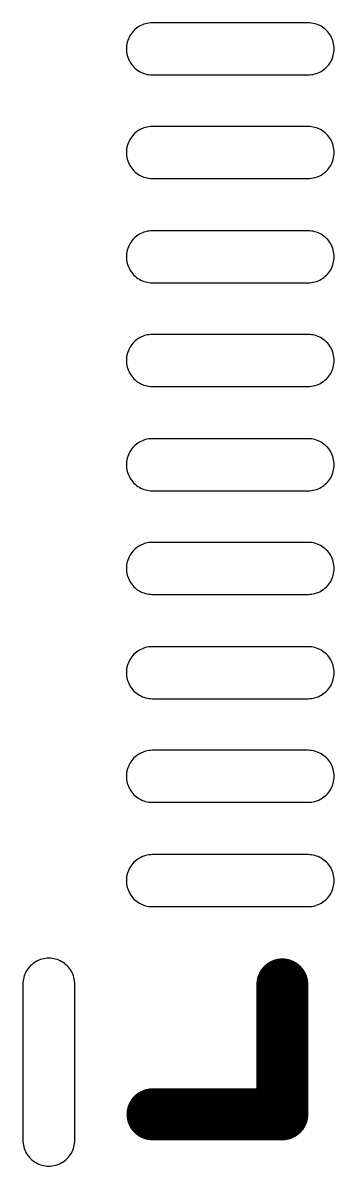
# Model space of a CAD drawing. Header units: inches. Extents: x -3.1 to 90.9, y -0.8 to 60.1.
# Drawn here: x 26.302 to 27.5, y 14 to 18.399 of the extents above; entities that cross this region are included whole.
import ezdxf

# ---------------------------------------------------------------- set-up
doc = ezdxf.new("R2010")
doc.units = ezdxf.units.IN
doc.layers.add('Top Overlay', color=2, linetype='Continuous')
doc.layers.add('Top Paste', color=8, linetype='Continuous')

# ---------------------------------------------------------------- blocks, each defined once
blk = doc.blocks.new('WQFN_40_L5_0_W5_0_P0_4_BL_EP_374')
at = {"layer": 'Top Overlay', "const_width": 0.2}
for points in [[(2.7001, 2.6999), (2.2, 2.6999)], [(2.7001, 2.1998), (2.7001, 2.6999)]]:
    blk.add_lwpolyline(points, dxfattribs=at)
at = {"layer": 'Top Overlay', "const_width": 0.1}
for points in [[(2.15, 2.6999, 1), (2.25, 2.6999, 1)], [(2.6501, 2.6999, 1), (2.7501, 2.6999, 1)], [(2.6501, 2.6999, 1), (2.7501, 2.6999, 1)], [(2.6501, 2.1998, 1), (2.7501, 2.1998, 1)]]:
    blk.add_lwpolyline(points, format="xyb", close=True, dxfattribs=at)
at = {"layer": 'Top Paste'}
for p, q in [((-1.4789, 2.8602), (-1.4827, 2.8549)), ((-1.4747, 2.8653), (-1.4789, 2.8602)), ((-1.4703, 2.8701), (-1.4747, 2.8653)), ((-1.4655, 2.8745), (-1.4703, 2.8701)), ((-1.4604, 2.8787), (-1.4655, 2.8745)), ((-1.4551, 2.8825), (-1.4604, 2.8787)), ((-1.4496, 2.886), (-1.4551, 2.8825)), ((-1.4438, 2.889), (-1.4496, 2.886)), ((-1.4378, 2.8917), (-1.4438, 2.889)), ((-1.4317, 2.8941), (-1.4378, 2.8917)), ((-1.4254, 2.896), (-1.4317, 2.8941)), ((-1.419, 2.8974), (-1.4254, 2.896)), ((-1.4126, 2.8985), (-1.419, 2.8974)), ((-1.4061, 2.8992), (-1.4126, 2.8985)), ((-1.3995, 2.8994), (-1.4061, 2.8992)), ((-1.393, 2.8992), (-1.3995, 2.8994)), ((-1.3865, 2.8985), (-1.393, 2.8992)), ((-1.3865, 2.8985), (-1.3865, 2.8985)), ((-1.38, 2.8974), (-1.3865, 2.8985)), ((-1.3737, 2.896), (-1.38, 2.8974)), ((-1.3674, 2.8941), (-1.3737, 2.896)), ((-1.3613, 2.8917), (-1.3674, 2.8941)), ((-1.3553, 2.889), (-1.3613, 2.8917)), ((-1.3496, 2.886), (-1.3553, 2.889)), ((-1.344, 2.8825), (-1.3496, 2.886)), ((-1.3387, 2.8787), (-1.344, 2.8825)), ((-1.3336, 2.8745), (-1.3387, 2.8787)), ((-1.3288, 2.8701), (-1.3336, 2.8745)), ((-1.3244, 2.8653), (-1.3288, 2.8701)), ((-1.3202, 2.8602), (-1.3244, 2.8653)), ((-1.3164, 2.8549), (-1.3202, 2.8602)), ((-1.0801, 2.8602), (-1.0839, 2.8549)), ((-1.0759, 2.8653), (-1.0801, 2.8602)), ((-1.0715, 2.8701), (-1.0759, 2.8653)), ((-1.0667, 2.8745), (-1.0715, 2.8701)), ((-1.0616, 2.8787), (-1.0667, 2.8745)), ((-1.0563, 2.8825), (-1.0616, 2.8787)), ((-1.0508, 2.886), (-1.0563, 2.8825)), ((-1.045, 2.889), (-1.0508, 2.886)), ((-1.039, 2.8917), (-1.045, 2.889)), ((-1.0329, 2.8941), (-1.039, 2.8917)), ((-1.0266, 2.896), (-1.0329, 2.8941)), ((-1.0203, 2.8974), (-1.0266, 2.896)), ((-1.0138, 2.8985), (-1.0203, 2.8974)), ((-1.0073, 2.8992), (-1.0138, 2.8985)), ((-1.0008, 2.8994), (-1.0073, 2.8992)), ((-0.9942, 2.8992), (-1.0008, 2.8994)), ((-0.9877, 2.8985), (-0.9942, 2.8992)), ((-0.9877, 2.8985), (-0.9877, 2.8985)), ((-0.9813, 2.8974), (-0.9877, 2.8985)), ((-0.9749, 2.896), (-0.9813, 2.8974)), ((-0.9686, 2.8941), (-0.9749, 2.896)), ((-0.9625, 2.8917), (-0.9686, 2.8941)), ((-0.9565, 2.889), (-0.9625, 2.8917)), ((-0.9508, 2.886), (-0.9565, 2.889)), ((-0.9452, 2.8825), (-0.9508, 2.886)), ((-0.9399, 2.8787), (-0.9452, 2.8825)), ((-0.9348, 2.8745), (-0.9399, 2.8787)), ((-0.93, 2.8701), (-0.9348, 2.8745)), ((-0.9256, 2.8653), (-0.93, 2.8701)), ((-0.9214, 2.8602), (-0.9256, 2.8653)), ((-0.9176, 2.8549), (-0.9214, 2.8602)), ((-0.6788, 2.8602), (-0.6826, 2.8549)), ((-0.6746, 2.8653), (-0.6788, 2.8602)), ((-0.6702, 2.8701), (-0.6746, 2.8653)), ((-0.6654, 2.8745), (-0.6702, 2.8701)), ((-0.6603, 2.8787), (-0.6654, 2.8745)), ((-0.655, 2.8825), (-0.6603, 2.8787)), ((-0.6495, 2.886), (-0.655, 2.8825)), ((-0.6437, 2.889), (-0.6495, 2.886)), ((-0.6377, 2.8917), (-0.6437, 2.889)), ((-0.6316, 2.8941), (-0.6377, 2.8917)), ((-0.6253, 2.896), (-0.6316, 2.8941)), ((-0.6189, 2.8974), (-0.6253, 2.896)), ((-0.6125, 2.8985), (-0.6189, 2.8974)), ((-0.606, 2.8992), (-0.6125, 2.8985)), ((-0.5994, 2.8994), (-0.606, 2.8992)), ((-0.5929, 2.8992), (-0.5994, 2.8994)), ((-0.5864, 2.8985), (-0.5929, 2.8992)), ((-0.5864, 2.8985), (-0.5864, 2.8985)), ((-0.5799, 2.8974), (-0.5864, 2.8985)), ((-0.5736, 2.896), (-0.5799, 2.8974)), ((-0.5673, 2.8941), (-0.5736, 2.896)), ((-0.5612, 2.8917), (-0.5673, 2.8941)), ((-0.5552, 2.889), (-0.5612, 2.8917)), ((-0.5495, 2.886), (-0.5552, 2.889)), ((-0.5439, 2.8825), (-0.5495, 2.886)), ((-0.5386, 2.8787), (-0.5439, 2.8825)), ((-0.5335, 2.8745), (-0.5386, 2.8787)), ((-0.5287, 2.8701), (-0.5335, 2.8745)), ((-0.5243, 2.8653), (-0.5287, 2.8701)), ((-0.5201, 2.8602), (-0.5243, 2.8653)), ((-0.5163, 2.8549), (-0.5201, 2.8602)), ((-0.28, 2.8602), (-0.2838, 2.8549)), ((-0.2758, 2.8653), (-0.28, 2.8602)), ((-0.2714, 2.8701), (-0.2758, 2.8653)), ((-0.2666, 2.8745), (-0.2714, 2.8701)), ((-0.2615, 2.8787), (-0.2666, 2.8745)), ((-0.2562, 2.8825), (-0.2615, 2.8787)), ((-0.2507, 2.886), (-0.2562, 2.8825)), ((-0.2449, 2.889), (-0.2507, 2.886)), ((-0.2389, 2.8917), (-0.2449, 2.889)), ((-0.2328, 2.8941), (-0.2389, 2.8917)), ((-0.2265, 2.896), (-0.2328, 2.8941)), ((-0.2202, 2.8974), (-0.2265, 2.896)), ((-0.2137, 2.8985), (-0.2202, 2.8974)), ((-0.2072, 2.8992), (-0.2137, 2.8985)), ((-0.2007, 2.8994), (-0.2072, 2.8992)), ((-0.1941, 2.8992), (-0.2007, 2.8994)), ((-0.1876, 2.8985), (-0.1941, 2.8992)), ((-0.1876, 2.8985), (-0.1876, 2.8985)), ((-0.1812, 2.8974), (-0.1876, 2.8985)), ((-0.1748, 2.896), (-0.1812, 2.8974)), ((-0.1685, 2.8941), (-0.1748, 2.896)), ((-0.1624, 2.8917), (-0.1685, 2.8941)), ((-0.1564, 2.889), (-0.1624, 2.8917)), ((-0.1507, 2.886), (-0.1564, 2.889)), ((-0.1451, 2.8825), (-0.1507, 2.886)), ((-0.1398, 2.8787), (-0.1451, 2.8825)), ((-0.1347, 2.8745), (-0.1398, 2.8787)), ((-0.1299, 2.8701), (-0.1347, 2.8745)), ((-0.1255, 2.8653), (-0.1299, 2.8701)), ((-0.1213, 2.8602), (-0.1255, 2.8653)), ((-0.1175, 2.8549), (-0.1213, 2.8602)), ((0.1213, 2.8602), (0.1175, 2.8549)), ((0.1255, 2.8653), (0.1213, 2.8602)), ((0.1299, 2.8701), (0.1255, 2.8653)), ((0.1347, 2.8745), (0.1299, 2.8701)), ((0.1398, 2.8787), (0.1347, 2.8745)), ((0.1451, 2.8825), (0.1398, 2.8787)), ((0.1506, 2.886), (0.1451, 2.8825)), ((0.1564, 2.889), (0.1506, 2.886)), ((0.1624, 2.8917), (0.1564, 2.889)), ((0.1685, 2.8941), (0.1624, 2.8917)), ((0.1748, 2.896), (0.1685, 2.8941)), ((0.1812, 2.8974), (0.1748, 2.896)), ((0.1876, 2.8985), (0.1812, 2.8974)), ((0.1941, 2.8992), (0.1876, 2.8985)), ((0.2007, 2.8994), (0.1941, 2.8992)), ((0.2072, 2.8992), (0.2007, 2.8994)), ((0.2137, 2.8985), (0.2072, 2.8992)), ((0.2137, 2.8985), (0.2137, 2.8985)), ((0.2202, 2.8974), (0.2137, 2.8985)), ((0.2265, 2.896), (0.2202, 2.8974)), ((0.2328, 2.8941), (0.2265, 2.896)), ((0.2389, 2.8917), (0.2328, 2.8941)), ((0.2449, 2.889), (0.2389, 2.8917)), ((0.2506, 2.886), (0.2449, 2.889)), ((0.2562, 2.8825), (0.2506, 2.886)), ((0.2615, 2.8787), (0.2562, 2.8825)), ((0.2666, 2.8745), (0.2615, 2.8787)), ((0.2714, 2.8701), (0.2666, 2.8745)), ((0.2758, 2.8653), (0.2714, 2.8701)), ((0.28, 2.8602), (0.2758, 2.8653)), ((0.2838, 2.8549), (0.28, 2.8602)), ((0.5201, 2.8602), (0.5163, 2.8549)), ((0.5243, 2.8653), (0.5201, 2.8602)), ((0.5287, 2.8701), (0.5243, 2.8653)), ((0.5335, 2.8745), (0.5287, 2.8701)), ((0.5386, 2.8787), (0.5335, 2.8745)), ((0.5439, 2.8825), (0.5386, 2.8787)), ((0.5494, 2.886), (0.5439, 2.8825)), ((0.5552, 2.889), (0.5494, 2.886)), ((0.5612, 2.8917), (0.5552, 2.889)), ((0.5673, 2.8941), (0.5612, 2.8917)), ((0.5736, 2.896), (0.5673, 2.8941)), ((0.5799, 2.8974), (0.5736, 2.896)), ((0.5864, 2.8985), (0.5799, 2.8974)), ((0.5929, 2.8992), (0.5864, 2.8985)), ((0.5994, 2.8994), (0.5929, 2.8992)), ((0.606, 2.8992), (0.5994, 2.8994)), ((0.6125, 2.8985), (0.606, 2.8992)), ((0.6125, 2.8985), (0.6125, 2.8985)), ((0.6189, 2.8974), (0.6125, 2.8985)), ((0.6253, 2.896), (0.6189, 2.8974)), ((0.6316, 2.8941), (0.6253, 2.896)), ((0.6377, 2.8917), (0.6316, 2.8941)), ((0.6437, 2.889), (0.6377, 2.8917)), ((0.6494, 2.886), (0.6437, 2.889)), ((0.655, 2.8825), (0.6494, 2.886)), ((0.6603, 2.8787), (0.655, 2.8825)), ((0.6654, 2.8745), (0.6603, 2.8787)), ((0.6702, 2.8701), (0.6654, 2.8745)), ((0.6746, 2.8653), (0.6702, 2.8701)), ((0.6788, 2.8602), (0.6746, 2.8653)), ((0.6826, 2.8549), (0.6788, 2.8602)), ((0.9214, 2.8602), (0.9176, 2.8549)), ((0.9256, 2.8653), (0.9214, 2.8602)), ((0.93, 2.8701), (0.9256, 2.8653)), ((0.9348, 2.8745), (0.93, 2.8701)), ((0.9399, 2.8787), (0.9348, 2.8745)), ((0.9452, 2.8825), (0.9399, 2.8787)), ((0.9507, 2.886), (0.9452, 2.8825)), ((0.9565, 2.889), (0.9507, 2.886)), ((0.9625, 2.8917), (0.9565, 2.889)), ((0.9686, 2.8941), (0.9625, 2.8917)), ((0.9749, 2.896), (0.9686, 2.8941)), ((0.9813, 2.8974), (0.9749, 2.896)), ((0.9877, 2.8985), (0.9813, 2.8974)), ((0.9942, 2.8992), (0.9877, 2.8985)), ((1.0008, 2.8994), (0.9942, 2.8992)), ((1.0073, 2.8992), (1.0008, 2.8994)), ((1.0138, 2.8985), (1.0073, 2.8992)), ((1.0138, 2.8985), (1.0138, 2.8985)), ((1.0203, 2.8974), (1.0138, 2.8985)), ((1.0266, 2.896), (1.0203, 2.8974)), ((1.0329, 2.8941), (1.0266, 2.896)), ((1.039, 2.8917), (1.0329, 2.8941)), ((1.045, 2.889), (1.039, 2.8917)), ((1.0507, 2.886), (1.045, 2.889)), ((1.0563, 2.8825), (1.0507, 2.886)), ((1.0616, 2.8787), (1.0563, 2.8825)), ((1.0667, 2.8745), (1.0616, 2.8787)), ((1.0715, 2.8701), (1.0667, 2.8745)), ((1.0759, 2.8653), (1.0715, 2.8701)), ((1.0801, 2.8602), (1.0759, 2.8653)), ((1.0839, 2.8549), (1.0801, 2.8602)), ((1.3202, 2.8602), (1.3164, 2.8549)), ((1.3244, 2.8653), (1.3202, 2.8602)), ((1.3288, 2.8701), (1.3244, 2.8653)), ((1.3336, 2.8745), (1.3288, 2.8701)), ((1.3387, 2.8787), (1.3336, 2.8745)), ((1.344, 2.8825), (1.3387, 2.8787)), ((1.3495, 2.886), (1.344, 2.8825)), ((1.3553, 2.889), (1.3495, 2.886)), ((1.3613, 2.8917), (1.3553, 2.889)), ((1.3674, 2.8941), (1.3613, 2.8917)), ((1.3737, 2.896), (1.3674, 2.8941)), ((1.38, 2.8974), (1.3737, 2.896)), ((1.3865, 2.8985), (1.38, 2.8974)), ((1.393, 2.8992), (1.3865, 2.8985)), ((1.3995, 2.8994), (1.393, 2.8992)), ((1.4061, 2.8992), (1.3995, 2.8994)), ((1.4126, 2.8985), (1.4061, 2.8992)), ((1.4126, 2.8985), (1.4126, 2.8985)), ((1.419, 2.8974), (1.4126, 2.8985)), ((1.4254, 2.896), (1.419, 2.8974)), ((1.4317, 2.8941), (1.4254, 2.896)), ((1.4378, 2.8917), (1.4317, 2.8941)), ((1.4438, 2.889), (1.4378, 2.8917)), ((1.4495, 2.886), (1.4438, 2.889)), ((1.4551, 2.8825), (1.4495, 2.886)), ((1.4604, 2.8787), (1.4551, 2.8825)), ((1.4655, 2.8745), (1.4604, 2.8787)), ((1.4703, 2.8701), (1.4655, 2.8745)), ((1.4747, 2.8653), (1.4703, 2.8701)), ((1.4789, 2.8602), (1.4747, 2.8653)), ((1.4827, 2.8549), (1.4789, 2.8602)), ((1.7215, 2.8602), (1.7177, 2.8549)), ((1.7257, 2.8653), (1.7215, 2.8602)), ((1.7301, 2.8701), (1.7257, 2.8653)), ((1.7349, 2.8745), (1.7301, 2.8701)), ((1.74, 2.8787), (1.7349, 2.8745)), ((1.7453, 2.8825), (1.74, 2.8787)), ((1.7508, 2.886), (1.7453, 2.8825)), ((1.7566, 2.889), (1.7508, 2.886)), ((1.7626, 2.8917), (1.7566, 2.889)), ((1.7687, 2.8941), (1.7626, 2.8917)), ((1.775, 2.896), (1.7687, 2.8941)), ((1.7814, 2.8974), (1.775, 2.896)), ((1.7878, 2.8985), (1.7814, 2.8974)), ((1.7943, 2.8992), (1.7878, 2.8985)), ((1.8009, 2.8994), (1.7943, 2.8992)), ((1.8074, 2.8992), (1.8009, 2.8994)), ((1.8139, 2.8985), (1.8074, 2.8992)), ((1.8139, 2.8985), (1.8139, 2.8985)), ((1.8204, 2.8974), (1.8139, 2.8985)), ((1.8267, 2.896), (1.8204, 2.8974)), ((1.833, 2.8941), (1.8267, 2.896)), ((1.8391, 2.8917), (1.833, 2.8941)), ((1.8451, 2.889), (1.8391, 2.8917)), ((1.8508, 2.886), (1.8451, 2.889)), ((1.8564, 2.8825), (1.8508, 2.886)), ((1.8617, 2.8787), (1.8564, 2.8825)), ((1.8668, 2.8745), (1.8617, 2.8787)), ((1.8716, 2.8701), (1.8668, 2.8745)), ((1.876, 2.8653), (1.8716, 2.8701)), ((1.8802, 2.8602), (1.876, 2.8653)), ((1.884, 2.8549), (1.8802, 2.8602)), ((-1.4976, 2.8189), (-1.4987, 2.8124)), ((-1.4961, 2.8252), (-1.4976, 2.8189)), ((-1.4942, 2.8315), (-1.4961, 2.8252)), ((-1.4919, 2.8376), (-1.4942, 2.8315)), ((-1.4892, 2.8436), (-1.4919, 2.8376)), ((-1.4862, 2.8493), (-1.4892, 2.8436)), ((-1.4827, 2.8549), (-1.4862, 2.8493)), ((-1.3129, 2.8494), (-1.3164, 2.8549)), ((-1.3099, 2.8436), (-1.3129, 2.8494)), ((-1.3072, 2.8376), (-1.3099, 2.8436)), ((-1.3048, 2.8315), (-1.3072, 2.8376)), ((-1.3029, 2.8252), (-1.3048, 2.8315)), ((-1.3015, 2.8189), (-1.3029, 2.8252)), ((-1.3004, 2.8124), (-1.3015, 2.8189)), ((-1.0988, 2.8189), (-1.0999, 2.8124)), ((-1.0974, 2.8252), (-1.0988, 2.8189)), ((-1.0955, 2.8315), (-1.0974, 2.8252)), ((-1.0931, 2.8376), (-1.0955, 2.8315)), ((-1.0904, 2.8436), (-1.0931, 2.8376)), ((-1.0874, 2.8493), (-1.0904, 2.8436)), ((-1.0839, 2.8549), (-1.0874, 2.8493)), ((-0.9141, 2.8494), (-0.9176, 2.8549)), ((-0.9111, 2.8436), (-0.9141, 2.8494)), ((-0.9084, 2.8376), (-0.9111, 2.8436)), ((-0.9061, 2.8315), (-0.9084, 2.8376)), ((-0.9042, 2.8252), (-0.9061, 2.8315)), ((-0.9027, 2.8189), (-0.9042, 2.8252)), ((-0.9016, 2.8124), (-0.9027, 2.8189)), ((-0.6975, 2.8189), (-0.6986, 2.8124)), ((-0.696, 2.8252), (-0.6975, 2.8189)), ((-0.6941, 2.8315), (-0.696, 2.8252)), ((-0.6918, 2.8376), (-0.6941, 2.8315)), ((-0.6891, 2.8436), (-0.6918, 2.8376)), ((-0.6861, 2.8493), (-0.6891, 2.8436)), ((-0.6826, 2.8549), (-0.6861, 2.8493)), ((-0.5128, 2.8494), (-0.5163, 2.8549)), ((-0.5098, 2.8436), (-0.5128, 2.8494)), ((-0.5071, 2.8376), (-0.5098, 2.8436)), ((-0.5047, 2.8315), (-0.5071, 2.8376)), ((-0.5028, 2.8252), (-0.5047, 2.8315)), ((-0.5014, 2.8189), (-0.5028, 2.8252)), ((-0.5003, 2.8124), (-0.5014, 2.8189)), ((-0.2987, 2.8189), (-0.2998, 2.8124)), ((-0.2973, 2.8252), (-0.2987, 2.8189)), ((-0.2954, 2.8315), (-0.2973, 2.8252)), ((-0.293, 2.8376), (-0.2954, 2.8315)), ((-0.2903, 2.8436), (-0.293, 2.8376)), ((-0.2873, 2.8493), (-0.2903, 2.8436)), ((-0.2838, 2.8549), (-0.2873, 2.8493)), ((-0.114, 2.8494), (-0.1175, 2.8549)), ((-0.111, 2.8436), (-0.114, 2.8494)), ((-0.1083, 2.8376), (-0.111, 2.8436)), ((-0.106, 2.8315), (-0.1083, 2.8376)), ((-0.1041, 2.8252), (-0.106, 2.8315)), ((-0.1026, 2.8189), (-0.1041, 2.8252)), ((-0.1015, 2.8124), (-0.1026, 2.8189)), ((0.1026, 2.8189), (0.1015, 2.8124)), ((0.1041, 2.8252), (0.1026, 2.8189)), ((0.106, 2.8315), (0.1041, 2.8252)), ((0.1083, 2.8376), (0.106, 2.8315)), ((0.111, 2.8436), (0.1083, 2.8376)), ((0.114, 2.8493), (0.111, 2.8436)), ((0.1175, 2.8549), (0.114, 2.8493)), ((0.2873, 2.8494), (0.2838, 2.8549)), ((0.2903, 2.8436), (0.2873, 2.8494)), ((0.293, 2.8376), (0.2903, 2.8436)), ((0.2954, 2.8315), (0.293, 2.8376)), ((0.2973, 2.8252), (0.2954, 2.8315)), ((0.2987, 2.8189), (0.2973, 2.8252)), ((0.2998, 2.8124), (0.2987, 2.8189)), ((0.5014, 2.8189), (0.5003, 2.8124)), ((0.5028, 2.8252), (0.5014, 2.8189)), ((0.5047, 2.8315), (0.5028, 2.8252)), ((0.5071, 2.8376), (0.5047, 2.8315)), ((0.5098, 2.8436), (0.5071, 2.8376)), ((0.5128, 2.8493), (0.5098, 2.8436)), ((0.5163, 2.8549), (0.5128, 2.8493)), ((0.6861, 2.8494), (0.6826, 2.8549)), ((0.6891, 2.8436), (0.6861, 2.8494)), ((0.6918, 2.8376), (0.6891, 2.8436)), ((0.6941, 2.8315), (0.6918, 2.8376)), ((0.696, 2.8252), (0.6941, 2.8315)), ((0.6975, 2.8189), (0.696, 2.8252)), ((0.6986, 2.8124), (0.6975, 2.8189)), ((0.9027, 2.8189), (0.9016, 2.8124)), ((0.9042, 2.8252), (0.9027, 2.8189)), ((0.9061, 2.8315), (0.9042, 2.8252)), ((0.9084, 2.8376), (0.9061, 2.8315)), ((0.9111, 2.8436), (0.9084, 2.8376)), ((0.9141, 2.8493), (0.9111, 2.8436)), ((0.9176, 2.8549), (0.9141, 2.8493)), ((1.0874, 2.8494), (1.0839, 2.8549)), ((1.0904, 2.8436), (1.0874, 2.8494)), ((1.0931, 2.8376), (1.0904, 2.8436)), ((1.0955, 2.8315), (1.0931, 2.8376)), ((1.0974, 2.8252), (1.0955, 2.8315)), ((1.0988, 2.8189), (1.0974, 2.8252)), ((1.0999, 2.8124), (1.0988, 2.8189)), ((1.3015, 2.8189), (1.3004, 2.8124)), ((1.3029, 2.8252), (1.3015, 2.8189)), ((1.3048, 2.8315), (1.3029, 2.8252)), ((1.3072, 2.8376), (1.3048, 2.8315)), ((1.3099, 2.8436), (1.3072, 2.8376)), ((1.3129, 2.8493), (1.3099, 2.8436)), ((1.3164, 2.8549), (1.3129, 2.8493)), ((1.4862, 2.8494), (1.4827, 2.8549)), ((1.4892, 2.8436), (1.4862, 2.8494)), ((1.4919, 2.8376), (1.4892, 2.8436)), ((1.4942, 2.8315), (1.4919, 2.8376)), ((1.4961, 2.8252), (1.4942, 2.8315)), ((1.4976, 2.8189), (1.4961, 2.8252)), ((1.4987, 2.8124), (1.4976, 2.8189)), ((1.7028, 2.8189), (1.7017, 2.8124)), ((1.7043, 2.8252), (1.7028, 2.8189)), ((1.7062, 2.8315), (1.7043, 2.8252)), ((1.7085, 2.8376), (1.7062, 2.8315)), ((1.7112, 2.8436), (1.7085, 2.8376)), ((1.7142, 2.8493), (1.7112, 2.8436)), ((1.7177, 2.8549), (1.7142, 2.8493)), ((1.8875, 2.8494), (1.884, 2.8549)), ((1.8905, 2.8436), (1.8875, 2.8494)), ((1.8932, 2.8376), (1.8905, 2.8436)), ((1.8956, 2.8315), (1.8932, 2.8376)), ((1.8975, 2.8252), (1.8956, 2.8315)), ((1.8989, 2.8189), (1.8975, 2.8252)), ((1.9, 2.8124), (1.8989, 2.8189)), ((-1.4993, 2.8059), (-1.4995, 2.7994)), ((-1.4995, 2.7994), (-1.4995, 2.1994)), ((-1.4987, 2.8124), (-1.4993, 2.8059)), ((-1.2997, 2.8059), (-1.3004, 2.8124)), ((-1.2995, 2.7994), (-1.2997, 2.8059)), ((-1.2995, 2.1994), (-1.2995, 2.7994)), ((-1.1006, 2.8059), (-1.1008, 2.7994)), ((-1.1008, 2.7994), (-1.1008, 2.1994)), ((-1.0999, 2.8124), (-1.1006, 2.8059)), ((-0.901, 2.8059), (-0.9016, 2.8124)), ((-0.9008, 2.7994), (-0.901, 2.8059)), ((-0.9008, 2.1994), (-0.9008, 2.7994)), ((-0.6992, 2.8059), (-0.6994, 2.7994)), ((-0.6994, 2.7994), (-0.6994, 2.1994)), ((-0.6986, 2.8124), (-0.6992, 2.8059)), ((-0.4996, 2.8059), (-0.5003, 2.8124)), ((-0.4994, 2.7994), (-0.4996, 2.8059)), ((-0.4994, 2.1994), (-0.4994, 2.7994)), ((-0.3005, 2.8059), (-0.3007, 2.7994)), ((-0.3007, 2.7994), (-0.3007, 2.1994)), ((-0.2998, 2.8124), (-0.3005, 2.8059)), ((-0.1009, 2.8059), (-0.1015, 2.8124)), ((-0.1007, 2.7994), (-0.1009, 2.8059)), ((-0.1007, 2.1994), (-0.1007, 2.7994)), ((0.1009, 2.8059), (0.1007, 2.7994)), ((0.1007, 2.7994), (0.1007, 2.1994)), ((0.1015, 2.8124), (0.1009, 2.8059)), ((0.3005, 2.8059), (0.2998, 2.8124)), ((0.3007, 2.7994), (0.3005, 2.8059)), ((0.3007, 2.1994), (0.3007, 2.7994)), ((0.4996, 2.8059), (0.4994, 2.7994)), ((0.4994, 2.7994), (0.4994, 2.1994)), ((0.5003, 2.8124), (0.4996, 2.8059)), ((0.6992, 2.8059), (0.6986, 2.8124)), ((0.6994, 2.7994), (0.6992, 2.8059)), ((0.6994, 2.1994), (0.6994, 2.7994)), ((0.901, 2.8059), (0.9008, 2.7994)), ((0.9008, 2.7994), (0.9008, 2.1994)), ((0.9016, 2.8124), (0.901, 2.8059)), ((1.1006, 2.8059), (1.0999, 2.8124)), ((1.1008, 2.7994), (1.1006, 2.8059)), ((1.1008, 2.1994), (1.1008, 2.7994)), ((1.2997, 2.8059), (1.2995, 2.7994)), ((1.2995, 2.7994), (1.2995, 2.1994)), ((1.3004, 2.8124), (1.2997, 2.8059)), ((1.4993, 2.8059), (1.4987, 2.8124)), ((1.4995, 2.7994), (1.4993, 2.8059)), ((1.4995, 2.1994), (1.4995, 2.7994)), ((1.7011, 2.8059), (1.7009, 2.7994)), ((1.7009, 2.7994), (1.7009, 2.1994)), ((1.7017, 2.8124), (1.7011, 2.8059)), ((1.9007, 2.8059), (1.9, 2.8124)), ((1.9009, 2.7994), (1.9007, 2.8059)), ((1.9009, 2.1994), (1.9009, 2.7994)), ((-1.4995, 2.1994), (-1.4993, 2.1928)), ((-1.4993, 2.1928), (-1.4987, 2.1863)), ((-1.4987, 2.1863), (-1.4976, 2.1799)), ((-1.4976, 2.1799), (-1.4961, 2.1735)), ((-1.4961, 2.1735), (-1.4942, 2.1672)), ((-1.4942, 2.1672), (-1.4919, 2.1611)), ((-1.4919, 2.1611), (-1.4892, 2.1551)), ((-1.3099, 2.1551), (-1.3072, 2.1611)), ((-1.3072, 2.1611), (-1.3048, 2.1672)), ((-1.3048, 2.1672), (-1.3029, 2.1735)), ((-1.3029, 2.1735), (-1.3015, 2.1799)), ((-1.3015, 2.1799), (-1.3004, 2.1863)), ((-1.3004, 2.1863), (-1.2997, 2.1928)), ((-1.2997, 2.1928), (-1.2995, 2.1994)), ((-1.1008, 2.1994), (-1.1006, 2.1928)), ((-1.1006, 2.1928), (-1.0999, 2.1863)), ((-1.0999, 2.1863), (-1.0988, 2.1799)), ((-1.0988, 2.1799), (-1.0974, 2.1735)), ((-1.0974, 2.1735), (-1.0955, 2.1672)), ((-1.0955, 2.1672), (-1.0931, 2.1611)), ((-1.0931, 2.1611), (-1.0904, 2.1551)), ((-0.9111, 2.1551), (-0.9084, 2.1611)), ((-0.9084, 2.1611), (-0.9061, 2.1672)), ((-0.9061, 2.1672), (-0.9042, 2.1735)), ((-0.9042, 2.1735), (-0.9027, 2.1799)), ((-0.9027, 2.1799), (-0.9016, 2.1863)), ((-0.9016, 2.1863), (-0.901, 2.1928)), ((-0.901, 2.1928), (-0.9008, 2.1994)), ((-0.6994, 2.1994), (-0.6992, 2.1928)), ((-0.6992, 2.1928), (-0.6986, 2.1863)), ((-0.6986, 2.1863), (-0.6975, 2.1799)), ((-0.6975, 2.1799), (-0.696, 2.1735)), ((-0.696, 2.1735), (-0.6941, 2.1672)), ((-0.6941, 2.1672), (-0.6918, 2.1611)), ((-0.6918, 2.1611), (-0.6891, 2.1551)), ((-0.5098, 2.1551), (-0.5071, 2.1611)), ((-0.5071, 2.1611), (-0.5047, 2.1672)), ((-0.5047, 2.1672), (-0.5028, 2.1735)), ((-0.5028, 2.1735), (-0.5014, 2.1799)), ((-0.5014, 2.1799), (-0.5003, 2.1863)), ((-0.5003, 2.1863), (-0.4996, 2.1928)), ((-0.4996, 2.1928), (-0.4994, 2.1994)), ((-0.3007, 2.1994), (-0.3005, 2.1928)), ((-0.3005, 2.1928), (-0.2998, 2.1863)), ((-0.2998, 2.1863), (-0.2987, 2.1799)), ((-0.2987, 2.1799), (-0.2973, 2.1735)), ((-0.2973, 2.1735), (-0.2954, 2.1672)), ((-0.2954, 2.1672), (-0.293, 2.1611)), ((-0.293, 2.1611), (-0.2903, 2.1551)), ((-0.111, 2.1551), (-0.1083, 2.1611)), ((-0.1083, 2.1611), (-0.106, 2.1672)), ((-0.106, 2.1672), (-0.1041, 2.1735)), ((-0.1041, 2.1735), (-0.1026, 2.1799)), ((-0.1026, 2.1799), (-0.1015, 2.1863)), ((-0.1015, 2.1863), (-0.1009, 2.1928)), ((-0.1009, 2.1928), (-0.1007, 2.1994)), ((0.1007, 2.1994), (0.1009, 2.1928)), ((0.1009, 2.1928), (0.1015, 2.1863)), ((0.1015, 2.1863), (0.1026, 2.1799)), ((0.1026, 2.1799), (0.1041, 2.1735)), ((0.1041, 2.1735), (0.106, 2.1672)), ((0.106, 2.1672), (0.1083, 2.1611)), ((0.1083, 2.1611), (0.111, 2.1551)), ((0.2903, 2.1551), (0.293, 2.1611)), ((0.293, 2.1611), (0.2954, 2.1672)), ((0.2954, 2.1672), (0.2973, 2.1735)), ((0.2973, 2.1735), (0.2987, 2.1799)), ((0.2987, 2.1799), (0.2998, 2.1863)), ((0.2998, 2.1863), (0.3005, 2.1928)), ((0.3005, 2.1928), (0.3007, 2.1994)), ((0.4994, 2.1994), (0.4996, 2.1928)), ((0.4996, 2.1928), (0.5003, 2.1863)), ((0.5003, 2.1863), (0.5014, 2.1799)), ((0.5014, 2.1799), (0.5028, 2.1735)), ((0.5028, 2.1735), (0.5047, 2.1672)), ((0.5047, 2.1672), (0.5071, 2.1611)), ((0.5071, 2.1611), (0.5098, 2.1551)), ((0.6891, 2.1551), (0.6918, 2.1611)), ((0.6918, 2.1611), (0.6941, 2.1672)), ((0.6941, 2.1672), (0.696, 2.1735)), ((0.696, 2.1735), (0.6975, 2.1799)), ((0.6975, 2.1799), (0.6986, 2.1863)), ((0.6986, 2.1863), (0.6992, 2.1928)), ((0.6992, 2.1928), (0.6994, 2.1994)), ((0.9008, 2.1994), (0.901, 2.1928)), ((0.901, 2.1928), (0.9016, 2.1863)), ((0.9016, 2.1863), (0.9027, 2.1799)), ((0.9027, 2.1799), (0.9042, 2.1735)), ((0.9042, 2.1735), (0.9061, 2.1672)), ((0.9061, 2.1672), (0.9084, 2.1611)), ((0.9084, 2.1611), (0.9111, 2.1551)), ((1.0904, 2.1551), (1.0931, 2.1611)), ((1.0931, 2.1611), (1.0955, 2.1672)), ((1.0955, 2.1672), (1.0974, 2.1735)), ((1.0974, 2.1735), (1.0988, 2.1799)), ((1.0988, 2.1799), (1.0999, 2.1863)), ((1.0999, 2.1863), (1.1006, 2.1928)), ((1.1006, 2.1928), (1.1008, 2.1994)), ((1.2995, 2.1994), (1.2997, 2.1928)), ((1.2997, 2.1928), (1.3004, 2.1863)), ((1.3004, 2.1863), (1.3015, 2.1799)), ((1.3015, 2.1799), (1.3029, 2.1735)), ((1.3029, 2.1735), (1.3048, 2.1672)), ((1.3048, 2.1672), (1.3072, 2.1611)), ((1.3072, 2.1611), (1.3099, 2.1551)), ((1.4892, 2.1551), (1.4919, 2.1611)), ((1.4919, 2.1611), (1.4942, 2.1672)), ((1.4942, 2.1672), (1.4961, 2.1735)), ((1.4961, 2.1735), (1.4976, 2.1799)), ((1.4976, 2.1799), (1.4987, 2.1863)), ((1.4987, 2.1863), (1.4993, 2.1928)), ((1.4993, 2.1928), (1.4995, 2.1994)), ((1.7009, 2.1994), (1.7011, 2.1928)), ((1.7011, 2.1928), (1.7017, 2.1863)), ((1.7017, 2.1863), (1.7028, 2.1799)), ((1.7028, 2.1799), (1.7043, 2.1735)), ((1.7043, 2.1735), (1.7062, 2.1672)), ((1.7062, 2.1672), (1.7085, 2.1611)), ((1.7085, 2.1611), (1.7112, 2.1551)), ((1.8905, 2.1551), (1.8932, 2.1611)), ((1.8932, 2.1611), (1.8956, 2.1672)), ((1.8956, 2.1672), (1.8975, 2.1735)), ((1.8975, 2.1735), (1.8989, 2.1799)), ((1.8989, 2.1799), (1.9, 2.1863)), ((1.9, 2.1863), (1.9007, 2.1928)), ((1.9007, 2.1928), (1.9009, 2.1994)), ((-1.4892, 2.1551), (-1.4862, 2.1493)), ((-1.4862, 2.1493), (-1.4827, 2.1438)), ((-1.4827, 2.1438), (-1.4789, 2.1385)), ((-1.4789, 2.1385), (-1.4747, 2.1334)), ((-1.4747, 2.1334), (-1.4703, 2.1286)), ((-1.4703, 2.1286), (-1.4655, 2.1242)), ((-1.4655, 2.1242), (-1.4604, 2.12)), ((-1.4604, 2.12), (-1.4551, 2.1162)), ((-1.4551, 2.1162), (-1.4495, 2.1127)), ((-1.4495, 2.1127), (-1.4438, 2.1097)), ((-1.3553, 2.1097), (-1.3496, 2.1127)), ((-1.3496, 2.1127), (-1.344, 2.1162)), ((-1.344, 2.1162), (-1.3387, 2.12)), ((-1.3387, 2.12), (-1.3336, 2.1242)), ((-1.3336, 2.1242), (-1.3288, 2.1286)), ((-1.3288, 2.1286), (-1.3244, 2.1334)), ((-1.3244, 2.1334), (-1.3202, 2.1385)), ((-1.3202, 2.1385), (-1.3164, 2.1438)), ((-1.3164, 2.1438), (-1.3129, 2.1494)), ((-1.3129, 2.1494), (-1.3099, 2.1551)), ((-1.0904, 2.1551), (-1.0874, 2.1493)), ((-1.0874, 2.1493), (-1.0839, 2.1438)), ((-1.0839, 2.1438), (-1.0801, 2.1385)), ((-1.0801, 2.1385), (-1.0759, 2.1334)), ((-1.0759, 2.1334), (-1.0715, 2.1286)), ((-1.0715, 2.1286), (-1.0667, 2.1242)), ((-1.0667, 2.1242), (-1.0616, 2.12)), ((-1.0616, 2.12), (-1.0563, 2.1162)), ((-1.0563, 2.1162), (-1.0507, 2.1127)), ((-1.0507, 2.1127), (-1.045, 2.1097)), ((-0.9565, 2.1097), (-0.9508, 2.1127)), ((-0.9508, 2.1127), (-0.9452, 2.1162)), ((-0.9452, 2.1162), (-0.9399, 2.12)), ((-0.9399, 2.12), (-0.9348, 2.1242)), ((-0.9348, 2.1242), (-0.93, 2.1286)), ((-0.93, 2.1286), (-0.9256, 2.1334)), ((-0.9256, 2.1334), (-0.9214, 2.1385)), ((-0.9214, 2.1385), (-0.9176, 2.1438)), ((-0.9176, 2.1438), (-0.9141, 2.1494)), ((-0.9141, 2.1494), (-0.9111, 2.1551)), ((-0.6891, 2.1551), (-0.6861, 2.1493)), ((-0.6861, 2.1493), (-0.6826, 2.1438)), ((-0.6826, 2.1438), (-0.6788, 2.1385)), ((-0.6788, 2.1385), (-0.6746, 2.1334)), ((-0.6746, 2.1334), (-0.6702, 2.1286)), ((-0.6702, 2.1286), (-0.6654, 2.1242)), ((-0.6654, 2.1242), (-0.6603, 2.12)), ((-0.6603, 2.12), (-0.655, 2.1162)), ((-0.655, 2.1162), (-0.6494, 2.1127)), ((-0.6494, 2.1127), (-0.6437, 2.1097)), ((-0.5552, 2.1097), (-0.5495, 2.1127)), ((-0.5495, 2.1127), (-0.5439, 2.1162)), ((-0.5439, 2.1162), (-0.5386, 2.12)), ((-0.5386, 2.12), (-0.5335, 2.1242)), ((-0.5335, 2.1242), (-0.5287, 2.1286)), ((-0.5287, 2.1286), (-0.5243, 2.1334)), ((-0.5243, 2.1334), (-0.5201, 2.1385)), ((-0.5201, 2.1385), (-0.5163, 2.1438)), ((-0.5163, 2.1438), (-0.5128, 2.1494)), ((-0.5128, 2.1494), (-0.5098, 2.1551)), ((-0.2903, 2.1551), (-0.2873, 2.1493)), ((-0.2873, 2.1493), (-0.2838, 2.1438)), ((-0.2838, 2.1438), (-0.28, 2.1385)), ((-0.28, 2.1385), (-0.2758, 2.1334)), ((-0.2758, 2.1334), (-0.2714, 2.1286)), ((-0.2714, 2.1286), (-0.2666, 2.1242)), ((-0.2666, 2.1242), (-0.2615, 2.12)), ((-0.2615, 2.12), (-0.2562, 2.1162)), ((-0.2562, 2.1162), (-0.2506, 2.1127)), ((-0.2506, 2.1127), (-0.2449, 2.1097)), ((-0.1564, 2.1097), (-0.1507, 2.1127)), ((-0.1507, 2.1127), (-0.1451, 2.1162)), ((-0.1451, 2.1162), (-0.1398, 2.12)), ((-0.1398, 2.12), (-0.1347, 2.1242)), ((-0.1347, 2.1242), (-0.1299, 2.1286)), ((-0.1299, 2.1286), (-0.1255, 2.1334)), ((-0.1255, 2.1334), (-0.1213, 2.1385)), ((-0.1213, 2.1385), (-0.1175, 2.1438)), ((-0.1175, 2.1438), (-0.114, 2.1494)), ((-0.114, 2.1494), (-0.111, 2.1551)), ((0.111, 2.1551), (0.114, 2.1493)), ((0.114, 2.1493), (0.1175, 2.1438)), ((0.1175, 2.1438), (0.1213, 2.1385)), ((0.1213, 2.1385), (0.1255, 2.1334)), ((0.1255, 2.1334), (0.1299, 2.1286)), ((0.1299, 2.1286), (0.1347, 2.1242)), ((0.1347, 2.1242), (0.1398, 2.12)), ((0.1398, 2.12), (0.1451, 2.1162)), ((0.1451, 2.1162), (0.1507, 2.1127)), ((0.1507, 2.1127), (0.1564, 2.1097)), ((0.2449, 2.1097), (0.2506, 2.1127)), ((0.2506, 2.1127), (0.2562, 2.1162)), ((0.2562, 2.1162), (0.2615, 2.12)), ((0.2615, 2.12), (0.2666, 2.1242)), ((0.2666, 2.1242), (0.2714, 2.1286)), ((0.2714, 2.1286), (0.2758, 2.1334)), ((0.2758, 2.1334), (0.28, 2.1385)), ((0.28, 2.1385), (0.2838, 2.1438)), ((0.2838, 2.1438), (0.2873, 2.1494)), ((0.2873, 2.1494), (0.2903, 2.1551)), ((0.5098, 2.1551), (0.5128, 2.1493)), ((0.5128, 2.1493), (0.5163, 2.1438)), ((0.5163, 2.1438), (0.5201, 2.1385)), ((0.5201, 2.1385), (0.5243, 2.1334)), ((0.5243, 2.1334), (0.5287, 2.1286)), ((0.5287, 2.1286), (0.5335, 2.1242)), ((0.5335, 2.1242), (0.5386, 2.12)), ((0.5386, 2.12), (0.5439, 2.1162)), ((0.5439, 2.1162), (0.5495, 2.1127)), ((0.5495, 2.1127), (0.5552, 2.1097)), ((0.6437, 2.1097), (0.6494, 2.1127)), ((0.6494, 2.1127), (0.655, 2.1162)), ((0.655, 2.1162), (0.6603, 2.12)), ((0.6603, 2.12), (0.6654, 2.1242)), ((0.6654, 2.1242), (0.6702, 2.1286)), ((0.6702, 2.1286), (0.6746, 2.1334)), ((0.6746, 2.1334), (0.6788, 2.1385)), ((0.6788, 2.1385), (0.6826, 2.1438)), ((0.6826, 2.1438), (0.6861, 2.1494)), ((0.6861, 2.1494), (0.6891, 2.1551)), ((0.9111, 2.1551), (0.9141, 2.1493)), ((0.9141, 2.1493), (0.9176, 2.1438)), ((0.9176, 2.1438), (0.9214, 2.1385)), ((0.9214, 2.1385), (0.9256, 2.1334)), ((0.9256, 2.1334), (0.93, 2.1286)), ((0.93, 2.1286), (0.9348, 2.1242)), ((0.9348, 2.1242), (0.9399, 2.12)), ((0.9399, 2.12), (0.9452, 2.1162)), ((0.9452, 2.1162), (0.9508, 2.1127)), ((0.9508, 2.1127), (0.9565, 2.1097)), ((1.045, 2.1097), (1.0507, 2.1127)), ((1.0507, 2.1127), (1.0563, 2.1162)), ((1.0563, 2.1162), (1.0616, 2.12)), ((1.0616, 2.12), (1.0667, 2.1242)), ((1.0667, 2.1242), (1.0715, 2.1286)), ((1.0715, 2.1286), (1.0759, 2.1334)), ((1.0759, 2.1334), (1.0801, 2.1385)), ((1.0801, 2.1385), (1.0839, 2.1438)), ((1.0839, 2.1438), (1.0874, 2.1494)), ((1.0874, 2.1494), (1.0904, 2.1551)), ((1.3099, 2.1551), (1.3129, 2.1493)), ((1.3129, 2.1493), (1.3164, 2.1438)), ((1.3164, 2.1438), (1.3202, 2.1385)), ((1.3202, 2.1385), (1.3244, 2.1334)), ((1.3244, 2.1334), (1.3288, 2.1286)), ((1.3288, 2.1286), (1.3336, 2.1242)), ((1.3336, 2.1242), (1.3387, 2.12)), ((1.3387, 2.12), (1.344, 2.1162)), ((1.344, 2.1162), (1.3496, 2.1127)), ((1.3496, 2.1127), (1.3553, 2.1097)), ((1.4438, 2.1097), (1.4495, 2.1127)), ((1.4495, 2.1127), (1.4551, 2.1162)), ((1.4551, 2.1162), (1.4604, 2.12)), ((1.4604, 2.12), (1.4655, 2.1242)), ((1.4655, 2.1242), (1.4703, 2.1286)), ((1.4703, 2.1286), (1.4747, 2.1334)), ((1.4747, 2.1334), (1.4789, 2.1385)), ((1.4789, 2.1385), (1.4827, 2.1438)), ((1.4827, 2.1438), (1.4862, 2.1494)), ((1.4862, 2.1494), (1.4892, 2.1551)), ((1.7112, 2.1551), (1.7142, 2.1493)), ((1.7142, 2.1493), (1.7177, 2.1438)), ((1.7177, 2.1438), (1.7215, 2.1385)), ((1.7215, 2.1385), (1.7257, 2.1334)), ((1.7257, 2.1334), (1.7301, 2.1286)), ((1.7301, 2.1286), (1.7349, 2.1242)), ((1.7349, 2.1242), (1.74, 2.12)), ((1.74, 2.12), (1.7453, 2.1162)), ((1.7453, 2.1162), (1.7509, 2.1127)), ((1.7509, 2.1127), (1.7566, 2.1097)), ((1.8451, 2.1097), (1.8508, 2.1127)), ((1.8508, 2.1127), (1.8564, 2.1162)), ((1.8564, 2.1162), (1.8617, 2.12)), ((1.8617, 2.12), (1.8668, 2.1242)), ((1.8668, 2.1242), (1.8716, 2.1286)), ((1.8716, 2.1286), (1.876, 2.1334)), ((1.876, 2.1334), (1.8802, 2.1385)), ((1.8802, 2.1385), (1.884, 2.1438)), ((1.884, 2.1438), (1.8875, 2.1494)), ((1.8875, 2.1494), (1.8905, 2.1551)), ((-1.4438, 2.1097), (-1.4378, 2.107)), ((-1.4378, 2.107), (-1.4317, 2.1047)), ((-1.4317, 2.1047), (-1.4254, 2.1028)), ((-1.4254, 2.1028), (-1.419, 2.1013)), ((-1.419, 2.1013), (-1.4126, 2.1002)), ((-1.4126, 2.1002), (-1.4061, 2.0996)), ((-1.4061, 2.0996), (-1.3995, 2.0994)), ((-1.3995, 2.0994), (-1.393, 2.0996)), ((-1.393, 2.0996), (-1.3865, 2.1002)), ((-1.3865, 2.1002), (-1.38, 2.1013)), ((-1.38, 2.1013), (-1.3737, 2.1028)), ((-1.3737, 2.1028), (-1.3674, 2.1047)), ((-1.3674, 2.1047), (-1.3613, 2.107)), ((-1.3613, 2.107), (-1.3553, 2.1097)), ((-1.045, 2.1097), (-1.039, 2.107)), ((-1.039, 2.107), (-1.0329, 2.1047)), ((-1.0329, 2.1047), (-1.0266, 2.1028)), ((-1.0266, 2.1028), (-1.0203, 2.1013)), ((-1.0203, 2.1013), (-1.0138, 2.1002)), ((-1.0138, 2.1002), (-1.0073, 2.0996)), ((-1.0073, 2.0996), (-1.0008, 2.0994)), ((-1.0008, 2.0994), (-0.9942, 2.0996)), ((-0.9942, 2.0996), (-0.9877, 2.1002)), ((-0.9877, 2.1002), (-0.9813, 2.1013)), ((-0.9813, 2.1013), (-0.9749, 2.1028)), ((-0.9749, 2.1028), (-0.9686, 2.1047)), ((-0.9686, 2.1047), (-0.9625, 2.107)), ((-0.9625, 2.107), (-0.9565, 2.1097)), ((-0.6437, 2.1097), (-0.6377, 2.107)), ((-0.6377, 2.107), (-0.6316, 2.1047)), ((-0.6316, 2.1047), (-0.6253, 2.1028)), ((-0.6253, 2.1028), (-0.6189, 2.1013)), ((-0.6189, 2.1013), (-0.6125, 2.1002)), ((-0.6125, 2.1002), (-0.606, 2.0996)), ((-0.606, 2.0996), (-0.5994, 2.0994)), ((-0.5994, 2.0994), (-0.5929, 2.0996)), ((-0.5929, 2.0996), (-0.5864, 2.1002)), ((-0.5864, 2.1002), (-0.5799, 2.1013)), ((-0.5799, 2.1013), (-0.5736, 2.1028)), ((-0.5736, 2.1028), (-0.5673, 2.1047)), ((-0.5673, 2.1047), (-0.5612, 2.107)), ((-0.5612, 2.107), (-0.5552, 2.1097)), ((-0.2449, 2.1097), (-0.2389, 2.107)), ((-0.2389, 2.107), (-0.2328, 2.1047)), ((-0.2328, 2.1047), (-0.2265, 2.1028)), ((-0.2265, 2.1028), (-0.2202, 2.1013)), ((-0.2202, 2.1013), (-0.2137, 2.1002)), ((-0.2137, 2.1002), (-0.2072, 2.0996)), ((-0.2072, 2.0996), (-0.2007, 2.0994)), ((-0.2007, 2.0994), (-0.1941, 2.0996)), ((-0.1941, 2.0996), (-0.1876, 2.1002)), ((-0.1876, 2.1002), (-0.1812, 2.1013)), ((-0.1812, 2.1013), (-0.1748, 2.1028)), ((-0.1748, 2.1028), (-0.1685, 2.1047)), ((-0.1685, 2.1047), (-0.1624, 2.107)), ((-0.1624, 2.107), (-0.1564, 2.1097)), ((0.1564, 2.1097), (0.1624, 2.107)), ((0.1624, 2.107), (0.1685, 2.1047)), ((0.1685, 2.1047), (0.1748, 2.1028)), ((0.1748, 2.1028), (0.1812, 2.1013)), ((0.1812, 2.1013), (0.1876, 2.1002)), ((0.1876, 2.1002), (0.1941, 2.0996)), ((0.1941, 2.0996), (0.2007, 2.0994)), ((0.2007, 2.0994), (0.2072, 2.0996)), ((0.2072, 2.0996), (0.2137, 2.1002)), ((0.2137, 2.1002), (0.2202, 2.1013)), ((0.2202, 2.1013), (0.2265, 2.1028)), ((0.2265, 2.1028), (0.2328, 2.1047)), ((0.2328, 2.1047), (0.2389, 2.107)), ((0.2389, 2.107), (0.2449, 2.1097)), ((0.5552, 2.1097), (0.5612, 2.107)), ((0.5612, 2.107), (0.5673, 2.1047)), ((0.5673, 2.1047), (0.5736, 2.1028)), ((0.5736, 2.1028), (0.5799, 2.1013)), ((0.5799, 2.1013), (0.5864, 2.1002)), ((0.5864, 2.1002), (0.5929, 2.0996)), ((0.5929, 2.0996), (0.5994, 2.0994)), ((0.5994, 2.0994), (0.606, 2.0996)), ((0.606, 2.0996), (0.6125, 2.1002)), ((0.6125, 2.1002), (0.6189, 2.1013)), ((0.6189, 2.1013), (0.6253, 2.1028)), ((0.6253, 2.1028), (0.6316, 2.1047)), ((0.6316, 2.1047), (0.6377, 2.107)), ((0.6377, 2.107), (0.6437, 2.1097)), ((0.9565, 2.1097), (0.9625, 2.107)), ((0.9625, 2.107), (0.9686, 2.1047)), ((0.9686, 2.1047), (0.9749, 2.1028)), ((0.9749, 2.1028), (0.9813, 2.1013)), ((0.9813, 2.1013), (0.9877, 2.1002)), ((0.9877, 2.1002), (0.9942, 2.0996)), ((0.9942, 2.0996), (1.0008, 2.0994)), ((1.0008, 2.0994), (1.0073, 2.0996)), ((1.0073, 2.0996), (1.0138, 2.1002)), ((1.0138, 2.1002), (1.0203, 2.1013)), ((1.0203, 2.1013), (1.0266, 2.1028)), ((1.0266, 2.1028), (1.0329, 2.1047)), ((1.0329, 2.1047), (1.039, 2.107)), ((1.039, 2.107), (1.045, 2.1097)), ((1.3553, 2.1097), (1.3613, 2.107)), ((1.3613, 2.107), (1.3674, 2.1047)), ((1.3674, 2.1047), (1.3737, 2.1028)), ((1.3737, 2.1028), (1.38, 2.1013)), ((1.38, 2.1013), (1.3865, 2.1002)), ((1.3865, 2.1002), (1.393, 2.0996)), ((1.393, 2.0996), (1.3995, 2.0994)), ((1.3995, 2.0994), (1.4061, 2.0996)), ((1.4061, 2.0996), (1.4126, 2.1002)), ((1.4126, 2.1002), (1.419, 2.1013)), ((1.419, 2.1013), (1.4254, 2.1028)), ((1.4254, 2.1028), (1.4317, 2.1047)), ((1.4317, 2.1047), (1.4378, 2.107)), ((1.4378, 2.107), (1.4438, 2.1097)), ((1.7566, 2.1097), (1.7626, 2.107)), ((1.7626, 2.107), (1.7687, 2.1047)), ((1.7687, 2.1047), (1.775, 2.1028)), ((1.775, 2.1028), (1.7814, 2.1013)), ((1.7814, 2.1013), (1.7878, 2.1002)), ((1.7878, 2.1002), (1.7943, 2.0996)), ((1.7943, 2.0996), (1.8009, 2.0994)), ((1.8009, 2.0994), (1.8074, 2.0996)), ((1.8074, 2.0996), (1.8139, 2.1002)), ((1.8139, 2.1002), (1.8204, 2.1013)), ((1.8204, 2.1013), (1.8267, 2.1028)), ((1.8267, 2.1028), (1.833, 2.1047)), ((1.833, 2.1047), (1.8391, 2.107)), ((1.8391, 2.107), (1.8451, 2.1097)), ((2.1611, 1.8932), (2.1551, 1.8905)), ((2.1672, 1.8956), (2.1611, 1.8932)), ((2.1735, 1.8975), (2.1672, 1.8956)), ((2.1799, 1.8989), (2.1735, 1.8975)), ((2.1863, 1.9), (2.1799, 1.8989)), ((2.1928, 1.9007), (2.1863, 1.9)), ((2.1994, 1.9009), (2.1928, 1.9007)), ((2.1928, 1.9007), (2.1928, 1.9007)), ((2.7994, 1.9009), (2.1994, 1.9009)), ((2.8059, 1.9007), (2.7994, 1.9009)), ((2.8124, 1.9), (2.8059, 1.9007)), ((2.8189, 1.8989), (2.8124, 1.9)), ((2.8252, 1.8975), (2.8189, 1.8989)), ((2.8315, 1.8956), (2.8252, 1.8975)), ((2.8376, 1.8932), (2.8315, 1.8956)), ((2.8436, 1.8905), (2.8376, 1.8932)), ((2.1127, 1.8508), (2.1097, 1.8451)), ((2.1162, 1.8564), (2.1127, 1.8508)), ((2.12, 1.8617), (2.1162, 1.8564)), ((2.1242, 1.8668), (2.12, 1.8617)), ((2.1286, 1.8716), (2.1242, 1.8668)), ((2.1334, 1.876), (2.1286, 1.8716)), ((2.1385, 1.8802), (2.1334, 1.876)), ((2.1438, 1.884), (2.1385, 1.8802)), ((2.1493, 1.8875), (2.1438, 1.884)), ((2.1551, 1.8905), (2.1493, 1.8875)), ((2.8493, 1.8875), (2.8436, 1.8905)), ((2.8549, 1.884), (2.8493, 1.8875)), ((2.8602, 1.8802), (2.8549, 1.884)), ((2.8653, 1.876), (2.8602, 1.8802)), ((2.8701, 1.8716), (2.8653, 1.876)), ((2.8745, 1.8668), (2.8701, 1.8716)), ((2.8787, 1.8617), (2.8745, 1.8668)), ((2.8825, 1.8564), (2.8787, 1.8617)), ((2.886, 1.8509), (2.8825, 1.8564)), ((2.889, 1.8451), (2.886, 1.8509)), ((2.0996, 1.8074), (2.0994, 1.8009)), ((2.1002, 1.8139), (2.0996, 1.8074)), ((2.1013, 1.8204), (2.1002, 1.8139)), ((2.1028, 1.8267), (2.1013, 1.8204)), ((2.1047, 1.833), (2.1028, 1.8267)), ((2.107, 1.8391), (2.1047, 1.833)), ((2.1097, 1.8451), (2.107, 1.8391)), ((2.8917, 1.8391), (2.889, 1.8451)), ((2.8941, 1.833), (2.8917, 1.8391)), ((2.896, 1.8267), (2.8941, 1.833)), ((2.8974, 1.8204), (2.896, 1.8267)), ((2.8985, 1.8139), (2.8974, 1.8204)), ((2.8992, 1.8074), (2.8985, 1.8139)), ((2.8994, 1.8009), (2.8992, 1.8074)), ((2.0994, 1.8009), (2.0996, 1.7943)), ((2.0996, 1.7943), (2.1002, 1.7878)), ((2.1002, 1.7878), (2.1013, 1.7814)), ((2.1013, 1.7814), (2.1028, 1.775)), ((2.1028, 1.775), (2.1047, 1.7687)), ((2.1047, 1.7687), (2.107, 1.7626)), ((2.107, 1.7626), (2.1097, 1.7566)), ((2.889, 1.7566), (2.8917, 1.7626)), ((2.8917, 1.7626), (2.8941, 1.7687)), ((2.8941, 1.7687), (2.896, 1.775)), ((2.896, 1.775), (2.8974, 1.7814)), ((2.8974, 1.7814), (2.8985, 1.7878)), ((2.8985, 1.7878), (2.8992, 1.7943)), ((2.8992, 1.7943), (2.8994, 1.8009)), ((2.1097, 1.7566), (2.1127, 1.7508)), ((2.1127, 1.7508), (2.1162, 1.7453)), ((2.1162, 1.7453), (2.12, 1.74)), ((2.12, 1.74), (2.1242, 1.7349)), ((2.1242, 1.7349), (2.1286, 1.7301)), ((2.1286, 1.7301), (2.1334, 1.7257)), ((2.1334, 1.7257), (2.1385, 1.7215)), ((2.1385, 1.7215), (2.1438, 1.7177)), ((2.1438, 1.7177), (2.1494, 1.7142)), ((2.8494, 1.7142), (2.8549, 1.7177)), ((2.8549, 1.7177), (2.8602, 1.7215)), ((2.8602, 1.7215), (2.8653, 1.7257)), ((2.8653, 1.7257), (2.8701, 1.7301)), ((2.8701, 1.7301), (2.8745, 1.7349)), ((2.8745, 1.7349), (2.8787, 1.74)), ((2.8787, 1.74), (2.8825, 1.7453)), ((2.8825, 1.7453), (2.886, 1.7509)), ((2.886, 1.7509), (2.889, 1.7566)), ((2.1494, 1.7142), (2.1551, 1.7112)), ((2.1551, 1.7112), (2.1611, 1.7085)), ((2.1611, 1.7085), (2.1672, 1.7062)), ((2.1672, 1.7062), (2.1735, 1.7043)), ((2.1735, 1.7043), (2.1799, 1.7028)), ((2.1799, 1.7028), (2.1863, 1.7017)), ((2.1863, 1.7017), (2.1928, 1.7011)), ((2.1928, 1.7011), (2.1994, 1.7009)), ((2.1994, 1.7009), (2.7994, 1.7009)), ((2.7994, 1.7009), (2.8059, 1.7011)), ((2.8059, 1.7011), (2.8124, 1.7017)), ((2.8124, 1.7017), (2.8189, 1.7028)), ((2.8189, 1.7028), (2.8252, 1.7043)), ((2.8252, 1.7043), (2.8315, 1.7062)), ((2.8315, 1.7062), (2.8376, 1.7085)), ((2.8376, 1.7085), (2.8436, 1.7112)), ((2.8436, 1.7112), (2.8494, 1.7142))]:
    blk.add_line(p, q, dxfattribs=at)

msp = doc.modelspace()

# ---------------------------------------------------------------- block references
at = {"rotation": 270}
msp.add_blockref('WQFN_40_L5_0_W5_0_P0_4_BL_EP_374', (24.6009, 16.899), dxfattribs=at)

doc.saveas('drawing.dxf')
